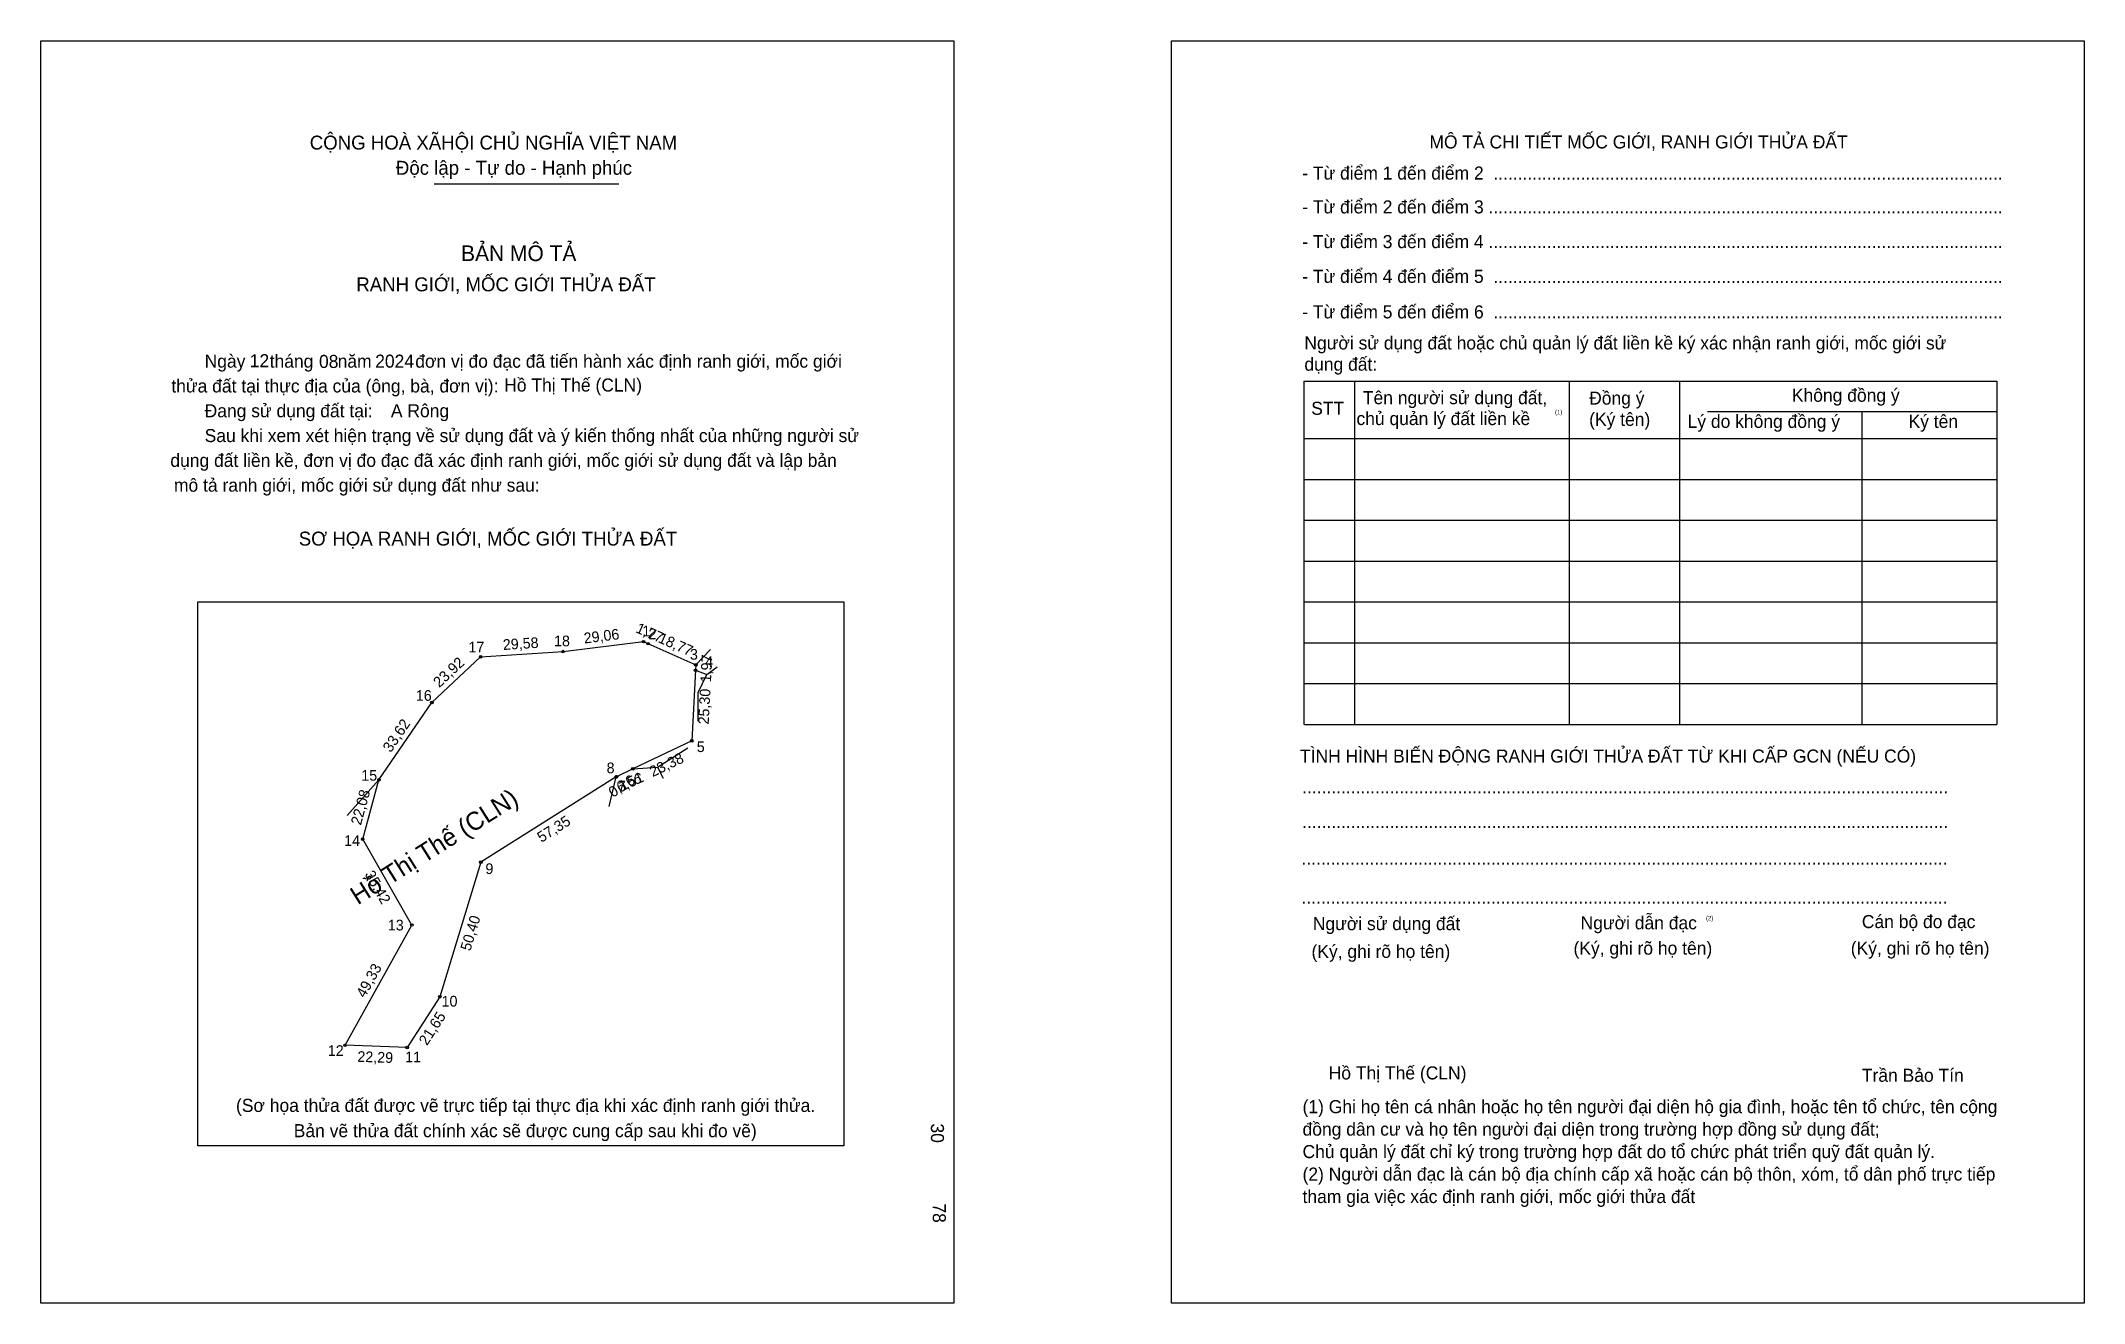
# Model space of a CAD drawing. Extents: x 546262 to 546994, y 1823033 to 1823486.
import ezdxf

# ---------------------------------------------------------------- set-up
doc = ezdxf.new("R2010")
doc.units = 0
for name, color, linetype in [('bmtKhungInTrang1', 7, 'Continuous'), ('bmtKhungInTrang2', 7, 'Continuous'), ('bmtNoiDung', 7, 'Continuous'), ('bmtTemplate', 7, 'Continuous'), ('CanhThua', 7, 'Continuous'), ('ChieuDaiCanhThua', 7, 'Continuous'), ('MocDinhThua', 7, 'Continuous'), ('RauThua', 7, 'Continuous'), ('SoHieuDinhThua', 7, 'Continuous'), ('TenChuSuDung', 7, 'Continuous')]:
    doc.layers.add(name, color=color, linetype=linetype)

msp = doc.modelspace()

# ---------------------------------------------------------------- linework, layer by layer
at = {"layer": 'bmtKhungInTrang1'}
msp.add_lwpolyline([(546261.55, 1823485.61), (546588.73, 1823485.61), (546588.73, 1823033.08), (546261.55, 1823033.08)], close=True, dxfattribs=at)
at = {"layer": 'bmtKhungInTrang2'}
msp.add_lwpolyline([(546666.75, 1823485.61), (546993.93, 1823485.61), (546993.93, 1823033.08), (546666.75, 1823033.08)], close=True, dxfattribs=at)
at = {"layer": 'bmtTemplate'}
for p, q in [((546402.54, 1823434.32), (546468.7, 1823434.32)), ((546732.39, 1823363.55), (546732.39, 1823240.53)), ((546809.35, 1823363.55), (546809.35, 1823240.53)), ((546848.95, 1823363.7), (546848.95, 1823240.53)), ((546962.61, 1823363.55), (546962.61, 1823240.53)), ((546858.99, 1823352.72), (546962.61, 1823352.72)), ((546714.44, 1823343.05), (546962.61, 1823343.05)), ((546714.44, 1823328.4), (546962.61, 1823328.4)), ((546714.44, 1823313.76), (546962.61, 1823313.76)), ((546714.44, 1823299.11), (546962.61, 1823299.11)), ((546714.44, 1823284.47), (546962.61, 1823284.47)), ((546714.44, 1823269.82), (546962.61, 1823269.82)), ((546714.44, 1823255.18), (546962.61, 1823255.18)), ((546714.44, 1823240.53), (546962.61, 1823240.53))]:
    msp.add_line(p, q, dxfattribs=at)
for points in [[(546714.28, 1823363.55), (546962.61, 1823363.55)], [(546714.28, 1823363.55), (546714.28, 1823240.53)], [(546914.31, 1823352.57), (546914.31, 1823240.53)]]:
    msp.add_lwpolyline(points, dxfattribs=at)
msp.add_lwpolyline([(546317.83, 1823089.44), (546317.83, 1823284.45), (546549.34, 1823284.45), (546549.34, 1823089.44)], close=True, dxfattribs=at)
at = {"layer": 'CanhThua'}
for p, q in [((546448.7, 1823266.66), (546477.54, 1823270.23)), ((546477.54, 1823270.23), (546479.16, 1823269.52)), ((546401.72, 1823248.43), (546419.18, 1823264.78)), ((546419.18, 1823264.78), (546448.7, 1823266.66)), ((546479.16, 1823269.52), (546496.32, 1823261.92)), ((546496.21, 1823259.95), (546494.85, 1823234.68)), ((546496.32, 1823261.92), (546496.21, 1823259.95)), ((546382.73, 1823220.68), (546401.72, 1823248.43)), ((546494.85, 1823234.68), (546473.75, 1823224.62)), ((546376.91, 1823199.39), (546382.73, 1823220.68)), ((546467.74, 1823221.73), (546419.23, 1823191.15)), ((546467.87, 1823221.81), (546467.74, 1823221.73)), ((546473.75, 1823224.62), (546467.87, 1823221.81)), ((546394.5, 1823168.64), (546376.91, 1823199.39)), ((546419.23, 1823191.15), (546404.55, 1823142.93)), ((546370.56, 1823125.51), (546394.5, 1823168.64)), ((546404.55, 1823142.93), (546392.84, 1823124.72)), ((546392.84, 1823124.72), (546370.56, 1823125.51))]:
    msp.add_line(p, q, dxfattribs=at)
at = {"layer": 'MocDinhThua'}
for centre in [(546477.54, 1823270.23), (546479.16, 1823269.52), (546419.18, 1823264.78), (546448.7, 1823266.66), (546496.21, 1823259.95), (546496.32, 1823261.92), (546401.72, 1823248.43), (546494.85, 1823234.68), (546382.73, 1823220.68), (546467.74, 1823221.73), (546467.87, 1823221.81), (546473.75, 1823224.62), (546376.91, 1823199.39), (546419.23, 1823191.15), (546394.5, 1823168.64), (546404.55, 1823142.93), (546370.56, 1823125.51), (546392.84, 1823124.72)]:
    msp.add_circle(centre, 0.459, dxfattribs=at)
at = {"layer": 'RauThua'}
for p, q in [((546496.32, 1823261.92), (546501.53, 1823267.47)), ((546496.21, 1823259.95), (546500.22, 1823258.41)), ((546496.21, 1823259.95), (546500.22, 1823258.41)), ((546497.12, 1823251.95), (546500.22, 1823258.41)), ((546500.22, 1823258.41), (546503.94, 1823261.25)), ((546497.1, 1823241.69), (546497.12, 1823251.95)), ((546482.57, 1823225.26), (546493.48, 1823232.11)), ((546371.31, 1823207.92), (546382.73, 1823220.68)), ((546465.19, 1823211.08), (546467.74, 1823221.73)), ((546473.75, 1823224.62), (546482.57, 1823225.26)), ((546473.75, 1823224.62), (546482.57, 1823225.26)), ((546482.57, 1823225.26), (546484.63, 1823221.33))]:
    msp.add_line(p, q, dxfattribs=at)

# ---------------------------------------------------------------- texts
at = {"layer": 'bmtNoiDung'}
for s, height, p in [('12', 4.681, (546336.42, 1823368.6)), ('08', 4.681, (546361.24, 1823368.34)), ('2024', 4.681, (546381.38, 1823368.44)), ('Hồ Thị Thế (CLN)', 4.6814, (546427.63, 1823359.89)), ('A Rông', 4.681, (546387.01, 1823350.68)), ('Hồ Thị Thế (CLN)', 4.6814, (546723.15, 1823113.28))]:
    msp.add_text(s, height=height, dxfattribs=at).set_placement(p)
for s, p in [('30', (546580.58, 1823097.49)), ('78', (546581.24, 1823068.84))]:
    msp.add_text(s, height=4.681, rotation=270, dxfattribs=at).set_placement(p)
at = {"layer": 'bmtTemplate'}
for s, height, p in [('CỘNG HOÀ XÃHỘI CHỦ NGHĨA VIỆT NAM', 4.9935, (546357.92, 1823446.64)), ('MÔ TẢ CHI TIẾT MỐC GIỚI, RANH GIỚI THỬA ĐẤT', 4.6796, (546759.26, 1823447.04)), ('Độc lập - Tự do - Hạnh phúc', 4.9935, (546388.8, 1823437.61)), ('- Từ điểm 1 đến điểm 2  .........................................................................................................', 4.6796, (546713.65, 1823435.88)), ('- Từ điểm 2 đến điểm 3 ..........................................................................................................', 4.6796, (546713.65, 1823423.75)), ('- Từ điểm 3 đến điểm 4 ..........................................................................................................', 4.6796, (546713.65, 1823411.3)), ('BẢN MÔ TẢ', 5.618, (546412.17, 1823406.66)), ('RANH GIỚI, MỐC GIỚI THỬA ĐẤT', 4.9935, (546374.61, 1823395.82)), ('- Từ điểm 4 đến điểm 5  .........................................................................................................', 4.6796, (546713.65, 1823398.85)), ('- Từ điểm 5 đến điểm 6  .........................................................................................................', 4.6796, (546713.65, 1823386.11)), ('Người sử dụng đất hoặc chủ quản lý đất liền kề ký xác nhận ranh giới, mốc giới sử', 4.6796, (546714.44, 1823374.98)), ('Ngày     tháng     năm         đơn vị đo đạc đã tiến hành xác định ranh giới, mốc giới ', 4.6814, (546320.25, 1823368.44)), ('dụng đất:', 4.68, (546714.44, 1823367.36)), ('thửa đất tại thực địa của (ông, bà, đơn vị):', 4.6814, (546308.32, 1823359.55)), ('Tên người sử dụng đất,', 4.6796, (546735.41, 1823355.35)), ('Đồng ý', 4.68, (546816.51, 1823355.21)), ('Không đồng ý', 4.6796, (546889.18, 1823356.23)), ('Đang sử dụng đất tại:', 4.6814, (546320.25, 1823350.66)), ('STT', 4.68, (546716.89, 1823351.55)), ('chủ quản lý đất liền kề', 4.6796, (546733.11, 1823347.87)), ('(1)', 1.56, (546804.28, 1823351.71)), ('(Ký tên)', 4.68, (546816.51, 1823347.59)), ('Lý do không đồng ý', 4.6796, (546851.81, 1823346.86)), ('Ký tên', 4.68, (546931, 1823346.86)), ('Sau khi xem xét hiện trạng về sử dụng đất và ý kiến thống nhất của những người sử ', 4.6814, (546320.25, 1823341.77)), ('dụng đất liền kề, đơn vị đo đạc đã xác định ranh giới, mốc giới sử dụng đất và lập bản', 4.6814, (546307.96, 1823332.88)), ('mô tả ranh giới, mốc giới sử dụng đất như sau:', 4.6814, (546309.25, 1823323.99)), ('SƠ HỌA RANH GIỚI, MỐC GIỚI THỬA ĐẤT', 4.9935, (546353.98, 1823304.67)), ('TÌNH HÌNH BIẾN ĐỘNG RANH GIỚI THỬA ĐẤT TỪ KHI CẤP GCN (NẾU CÓ)', 4.6796, (546712.86, 1823226.87)), ('.....................................................................................................................................', 4.68662, (546713.65, 1823215.86)), ('.....................................................................................................................................', 4.68662, (546713.65, 1823203.41)), ('.....................................................................................................................................', 4.68662, (546713.41, 1823190.23)), ('.....................................................................................................................................', 4.68662, (546713.41, 1823176.32)), ('Người sử dụng đất', 4.6796, (546717.46, 1823166.8)), ('Người dẫn đạc', 4.6796, (546813.45, 1823167.09)), ('(2)', 1.56, (546858.39, 1823170.32)), ('Cán bộ đo đạc', 4.6796, (546914.26, 1823167.53)), ('(Ký, ghi rõ họ tên)', 4.6796, (546716.99, 1823156.84)), ('(Ký, ghi rõ họ tên)', 4.6796, (546810.9, 1823158.01)), ('(Ký, ghi rõ họ tên)', 4.6796, (546910.28, 1823158.01)), ('Trần Bảo Tín', 4.6796, (546914.26, 1823112.43)), ('(Sơ họa thửa đất được vẽ trực tiếp tại thực địa khi xác định ranh giới thửa.', 4.6814, (546331.49, 1823101.63)), ('(1) Ghi họ tên cá nhân hoặc họ tên người đại diện hộ gia đình, hoặc tên tổ chức, tên cộng', 4.6796, (546713.78, 1823101.18)), ('Bản vẽ thửa đất chính xác sẽ được cung cấp sau khi đo vẽ)', 4.6814, (546352.19, 1823092.57)), ('đồng dân cư và họ tên người đại diện trong trường hợp đồng sử dụng đất;', 4.6796, (546713.78, 1823093.12)), ('Chủ quản lý đất chỉ ký trong trường hợp đất do tổ chức phát triển quỹ đất quản lý.', 4.6796, (546713.78, 1823085.07)), ('(2) Người dẫn đạc là cán bộ địa chính cấp xã hoặc cán bộ thôn, xóm, tổ dân phố trực tiếp', 4.6796, (546713.78, 1823077.01)), ('tham gia việc xác định ranh giới, mốc giới thửa đất', 4.6796, (546713.78, 1823068.96))]:
    msp.add_text(s, height=height, dxfattribs=at).set_placement(p)
at = {"layer": 'ChieuDaiCanhThua'}
for s, rotation, p in [('29,58', 3.64605, (546427.26, 1823267.21)), ('29,06', 7.05386, (546456.37, 1823269.54)), ('1,77', 336.11646, (546474.48, 1823273.68)), ('18,77', 336.10943, (546482.51, 1823270.12)), ('23,92', 43.12651, (546404.36, 1823253.53)), ('1,97', 86.92317, (546501.72, 1823255.55)), ('25,30', 86.92758, (546500.91, 1823240.46)), ('33,62', 55.6198, (546386.95, 1823230.24)), ('23,38', 25.49643, (546480.84, 1823221.64)), ('0,16', 32.27564, (546466.58, 1823214.21)), ('6,51', 25.49853, (546469.03, 1823216.01)), ('22,08', 74.70619, (546376.25, 1823204.21)), ('57,35', 32.22927, (546440.98, 1823198.08)), ('35,42', 299.77136, (546377.47, 1823186.84)), ('50,40', 73.06752, (546415.47, 1823159.1)), ('49,33', 60.97416, (546377.67, 1823142.26)), ('21,65', 57.25889, (546399.96, 1823125.19)), ('22,29', 357.97661, (546374.94, 1823119.61))]:
    msp.add_text(s, height=3.826, rotation=rotation, dxfattribs=at).set_placement(p)
at = {"layer": 'SoHieuDinhThua'}
for s, height, p in [('17', 3.826, (546414.81, 1823266.38)), ('18', 3.826, (546445.49, 1823268.56)), ('1', 3.83, (546477.11, 1823272.1)), ('2', 3.83, (546479.36, 1823271.1)), ('3', 3.83, (546494.19, 1823263.75)), ('4', 3.83, (546499.67, 1823261.16)), ('16', 3.826, (546395.96, 1823249.01)), ('5', 3.83, (546496.65, 1823230.64)), ('8', 3.83, (546464.33, 1823223.05)), ('15', 3.826, (546376.4, 1823220.38)), ('7', 3.83, (546468.36, 1823216.55)), ('6', 3.83, (546474.03, 1823219.25)), ('14', 3.826, (546370.27, 1823196.99)), ('9', 3.83, (546420.9, 1823186.91)), ('13', 3.826, (546385.91, 1823166.69)), ('10', 3.826, (546405.18, 1823139.41)), ('12', 3.826, (546364.4, 1823121.71)), ('11', 3.826, (546392.13, 1823119.42))]:
    msp.add_text(s, height=height, dxfattribs=at).set_placement(p)
at = {"layer": 'TenChuSuDung'}
msp.add_text('Hồ Thị Thế (CLN)', height=6.5175, rotation=32.22927, dxfattribs=at).set_placement((546375.13, 1823175.66))

doc.saveas('drawing.dxf')
